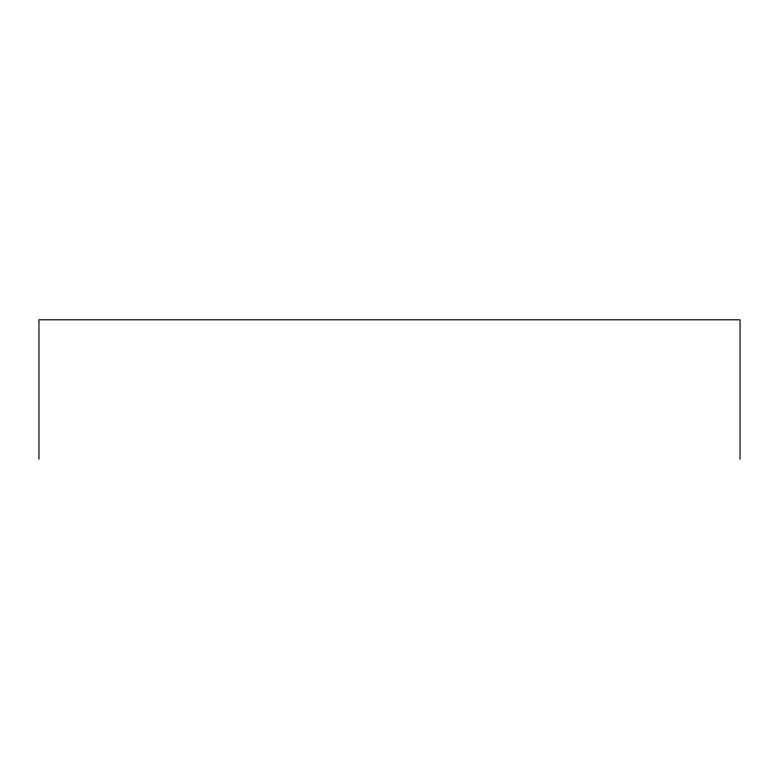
<?xml version="1.0" encoding="UTF-8"?>
<svg xmlns="http://www.w3.org/2000/svg" width="779" height="779" viewBox="0 0 779 779"><rect width="100%" height="100%" fill="white"/><g stroke="black" fill="none" stroke-linecap="round" stroke-linejoin="round"><path stroke-width="1.17" d="M740.05 459.201L740.05 319.799L38.95 319.799L38.95 459.201"/></g></svg>
